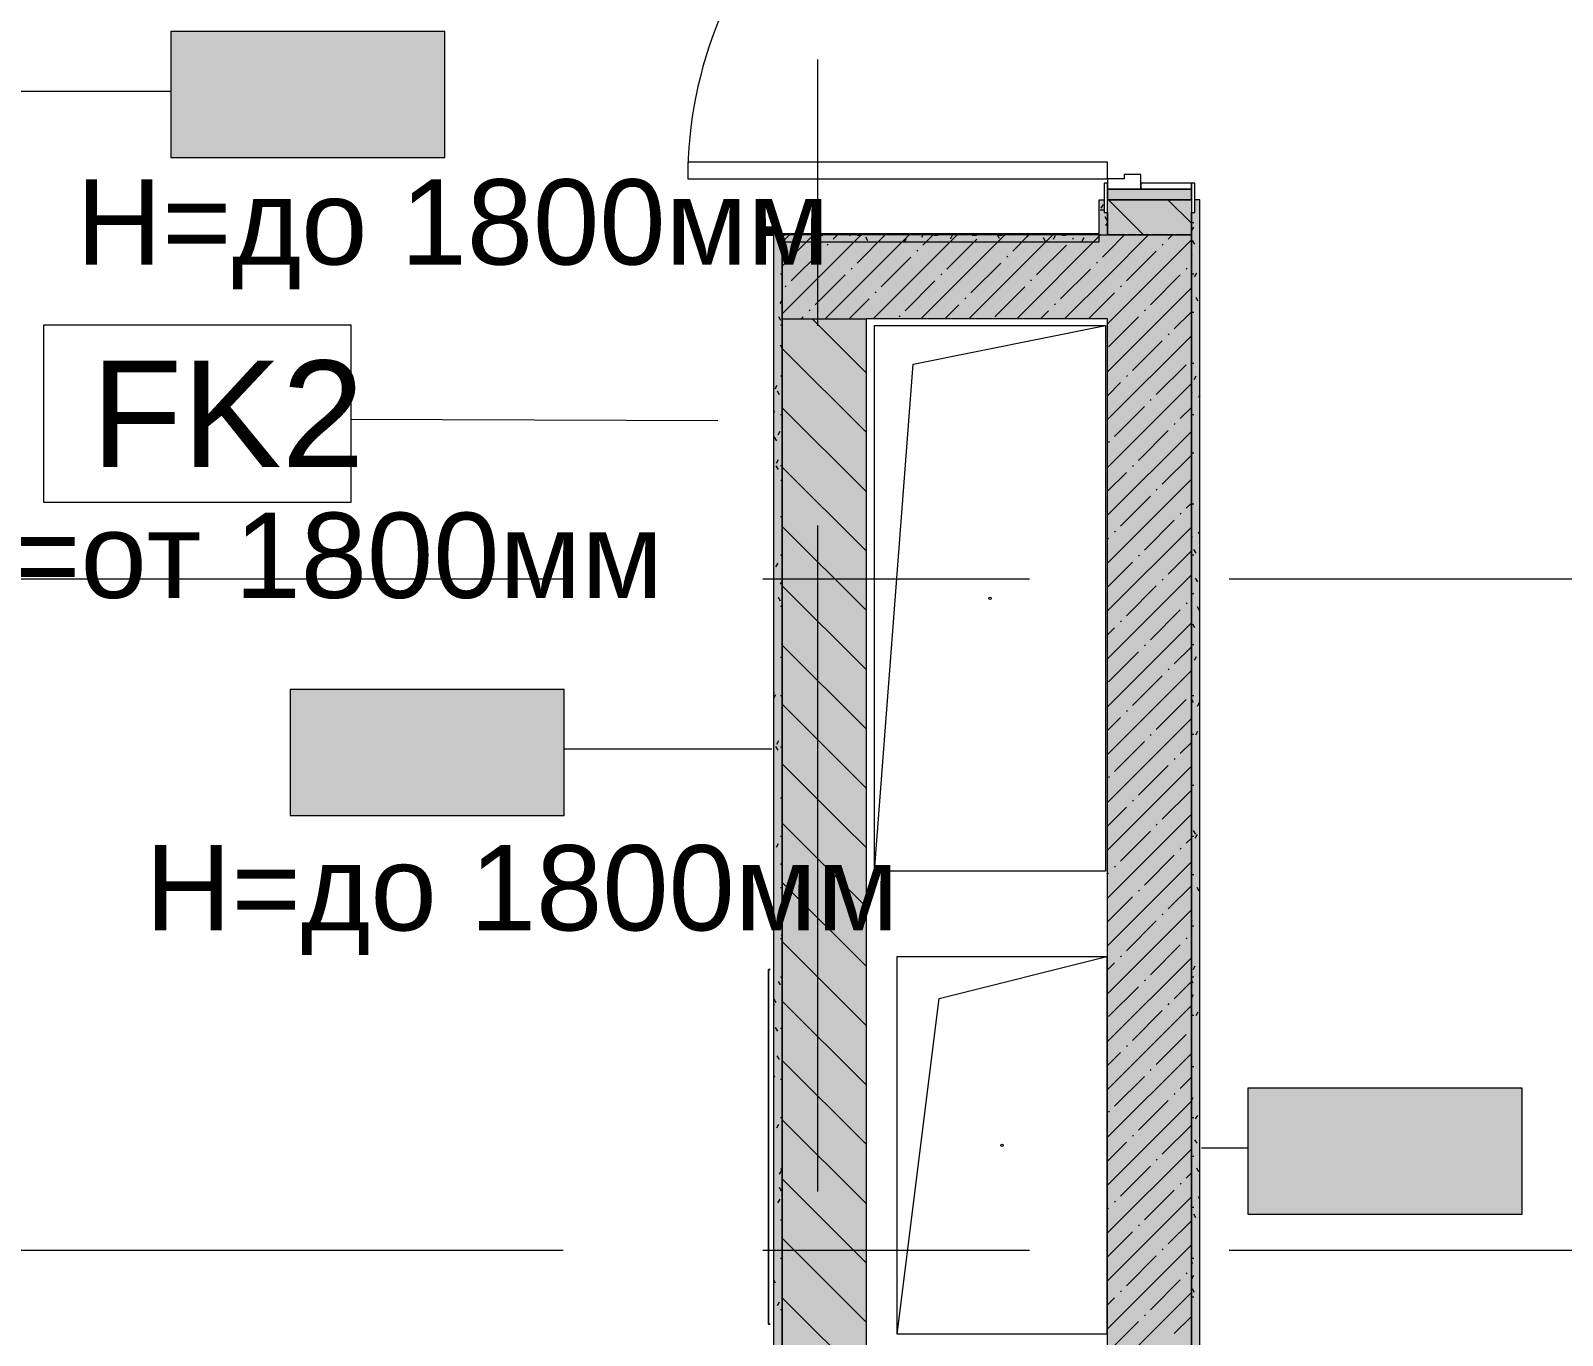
# Model space of a CAD drawing. Header units: millimetres. Extents: x -3817 to 677485, y -22715 to 103890.
# Drawn here: x 55028 to 58677, y 15108 to 18218 of the extents above; entities that cross this region are included whole.
import ezdxf

# ---------------------------------------------------------------- set-up
doc = ezdxf.new("R2010")
doc.units = ezdxf.units.MM
doc.layers.add('PDF _Геометрия', color=7, linetype='Continuous', true_color=0x1d1d1d)
doc.layers.add('PDF _Сплошная заливка', color=7, linetype='Continuous', true_color=0xffffff)
doc.layers.add('PDF _Текст', color=7, linetype='Continuous')
doc.styles.add('PDF GOST-Common', font='arial.ttf')

msp = doc.modelspace()

# ---------------------------------------------------------------- hatches: boundary and pattern name
at = {"layer": 'PDF _Сплошная заливка', "transparency": 33554559}
h = msp.add_hatch(color=256, dxfattribs=at)
h.paths.add_polyline_path([(57593.3, 17731.3), (57593.3, 17785.1), (57585.3, 17785.1), (57585.3, 17815.1), (57573.3, 17815.1), (57573.3, 17731.3)], flags=0)
h.paths.add_polyline_path([(57573.3, 18915.1), (57585.3, 18915.1), (57585.3, 18945.1), (57593.3, 18945.1), (57593.3, 20711.3), (57573.3, 20711.3), (57573.3, 20232.1)], flags=0)
h = msp.add_hatch(color=256, dxfattribs=at)
h.paths.add_polyline_path([(57593.3, 17731.3), (57793.3, 17731.3), (57793.3, 17815.1), (57593.3, 17815.1), (57593.3, 17785.1)], flags=0)
h.paths.add_polyline_path([(57593.3, 18915.1), (57793.3, 18915.1), (57793.3, 20711.3), (57593.3, 20711.3), (57593.3, 18945.1)], flags=0)
h = msp.add_hatch(color=256, dxfattribs=at)
h.paths.add_polyline_path([(57813.3, 13811.3), (57813.3, 17815.1), (57801.3, 17815.1), (57801.3, 17785.1), (57793.3, 17785.1), (57793.3, 13811.3)], flags=0)
h.paths.add_polyline_path([(57813.3, 18915.1), (57813.3, 20491.3), (57793.3, 20491.3), (57793.6, 18945.1), (57801.3, 18945.1), (57801.3, 18915.1)], flags=0)
for points in [[(56818.5, 17715.1), (57573.3, 17715.1), (57573.3, 17735.1), (56798.5, 17735.1), (56798.5, 17715.1)], [(56798.5, 16326.3), (56818.5, 16326.3), (56818.5, 17715.1), (56798.5, 17715.1), (56798.5, 16841.1)], [(57018.5, 17531.3), (57593.3, 17531.3), (57593.3, 17731.3), (56818.5, 17731.3), (56818.5, 17531.3)], [(56818.5, 16326.3), (57018.5, 16326.3), (57018.5, 17531.3), (56818.5, 17531.3), (56818.5, 16841.1)]]:
    msp.add_hatch(color=256, dxfattribs=at).paths.add_polyline_path(points)

# ---------------------------------------------------------------- linework, layer by layer
at = {"layer": 'PDF _Геометрия', "color": 7, "lineweight": 9}
for points in [[(54707, 18560.9), (54707, 18074.3), (55361.7, 18074.3)], [(57813.3, 13831.3), (57813.3, 17815.1)], [(56789.5, 17730.6), (56778.4, 17730.6), (56778.4, 17750.1), (56798.4, 17750.1), (56798.4, 17744.1)], [(57573.3, 17731.3), (57593.3, 17731.3)], [(56818.5, 17531.3), (57018.5, 17531.3)], [(57038.5, 16215.1), (57130.2, 17423.5), (57588.5, 17515.1)], [(56664.9, 17287.9), (55790.4, 17291.2)], [(56794, 16505.8), (56299.2, 16505.8)], [(56818.5, 13832.3), (56818.5, 16326.3), (56818.5, 13831.3), (56818.5, 13811.3), (57018.5, 13811.3)], [(57092.1, 15111.3), (57192.1, 15911.3), (57592.1, 16011.3)], [(56785.5, 15135.4), (56785.5, 15980.4), (56785.5, 15135.4)], [(56785.5, 15165.4), (56785.5, 15950.4), (56785.5, 15165.4)], [(57817.3, 15555.7), (57928.2, 15555.7)], [(56789.5, 15135.4), (56785.5, 15135.4), (56789.5, 15135.4)]]:
    msp.add_lwpolyline(points, dxfattribs=at)
for points in [[(56014.8, 18216.2), (55361.7, 18216.2), (55361.7, 17916.2), (56014.8, 17916.2)], [(56798.4, 17730.6), (56798.4, 17750.1), (56778.4, 17750.1), (56778.4, 17730.6)], [(55059.1, 17516.7), (55790.4, 17516.7), (55790.4, 17093.7), (55059.1, 17093.7)], [(57588.5, 17515.1), (57588.5, 16215.1), (57038.5, 16215.1), (57038.5, 17515.1)], [(56299.2, 16647.7), (55646, 16647.7), (55646, 16347.7), (56299.2, 16347.7)], [(57592.1, 16011.3), (57592.1, 15111.3), (57092.1, 15111.3), (57092.1, 16011.3)], [(56789.5, 15980.4), (56785.5, 15980.4)], [(58581.3, 15697.5), (57928.2, 15697.5), (57928.2, 15397.5), (58581.3, 15397.5)]]:
    msp.add_lwpolyline(points, close=True, dxfattribs=at)
at = {"layer": 'PDF _Геометрия', "color": 253, "lineweight": 9, "true_color": 0xaaaaaa}
for points in [[(56903.3, 17514.8), (56903.3, 18149.8)], [(56903.3, 15451), (56903.3, 17038.5)], [(54708.8, 16911.4), (56296.3, 16911.4)], [(56772.6, 16911.4), (57407.6, 16911.4)], [(57883.8, 16911.4), (59471.3, 16911.4)], [(54708.8, 15311.3), (56296.3, 15311.3)], [(56772.6, 15311.3), (57407.6, 15311.3)], [(57883.8, 15311.3), (59471.3, 15311.3)]]:
    msp.add_lwpolyline(points, dxfattribs=at)
at = {"layer": 'PDF _Геометрия', "color": 253, "lineweight": 13, "true_color": 0xaaaaaa}
for points in [[(56593.3, 17865.1), (57593.3, 17865.1), (57593.3, 17905.1), (56593.3, 17905.1)], [(57593.3, 17855.1), (57585.3, 17855.1), (57585.3, 17785.1), (57593.3, 17785.1)], [(57593.3, 17865.1), (57593.3, 17840.1), (57673.3, 17840.1), (57673.3, 17875.1), (57633.3, 17875.1), (57633.3, 17865.1)], [(57594.3, 17855.1), (57593.3, 17855.1), (57593.3, 17840.1), (57594.3, 17840.1)], [(57793.3, 17855.1), (57673.3, 17855.1), (57673.3, 17840.1), (57793.3, 17840.1)], [(57801.3, 17855.1), (57793.3, 17855.1), (57793.3, 17785.1), (57801.3, 17785.1)], [(57793.3, 17840.1), (57593.3, 17840.1), (57593.3, 17815.1), (57793.3, 17815.1)]]:
    msp.add_lwpolyline(points, close=True, dxfattribs=at)
at = {"layer": 'PDF _Геометрия', "color": 9, "lineweight": 9, "true_color": 0xc0c0c0}
for points in [[(55003.3, 13811.3), (56143.2, 13811.3), (56818.5, 13811.3), (56143.2, 13811.3), (55013.3, 13811.3), (55013.3, 13831.3), (56143.2, 13831.3), (56798.5, 13831.3), (56798.5, 16326.3), (56798.5, 17715.1), (56798.5, 17735.1), (57573.3, 17735.1), (57573.3, 17815.1), (57585.3, 17815.1)], [(57793.3, 17815.1), (57593.3, 17815.1)], [(57813.3, 17815.1), (57801.3, 17815.1)], [(66383.3, 13811.3), (61003.3, 13811.3), (61003.3, 13831.3), (61003.3, 14211.3), (60403.3, 14211.3), (60403.3, 13831.3), (60403.3, 13811.3), (57813.3, 13811.3), (57793.3, 13811.3), (57793.3, 17785.1), (57793.3, 17731.3), (57593.3, 17731.3), (57593.3, 17785.1), (57593.3, 17731.3), (57793.3, 17731.3), (57793.3, 13811.3), (60403.3, 13811.3), (60403.3, 13611.3), (59583.3, 13611.3), (59583.3, 13011.4), (60803.3, 13011.4), (60803.3, 13611.3)]]:
    msp.add_lwpolyline(points, dxfattribs=at)
at = {"layer": 'PDF _Геометрия', "lineweight": 9}
for points in [[(57679.5, 17731.3), (57595.7, 17815.1)], [(57793.3, 17759), (57737.2, 17815.1)], [(56818.5, 17657), (56892.9, 17731.3)], [(56818.5, 17542.9), (57006.9, 17731.3)], [(56818.5, 17714), (56835.9, 17731.3)], [(56921, 17531.3), (57121, 17731.3)], [(56925.7, 17707.2), (56928.1, 17709.5)], [(56940, 17721.4), (56949.9, 17731.3)], [(56997, 17664.4), (57064, 17731.3)], [(57035, 17531.3), (57235, 17731.3)], [(57149.1, 17531.3), (57349.1, 17731.3)], [(57153.8, 17707.2), (57178, 17731.3)], [(57210.9, 17650.1), (57282.1, 17721.4)], [(57263.1, 17531.3), (57463.1, 17731.3)], [(57367.7, 17692.9), (57406.1, 17731.3)], [(57377.2, 17531.3), (57577.2, 17731.3)], [(57424.7, 17635.9), (57496, 17707.2)], [(57491.2, 17531.3), (57593.3, 17633.4), (57691.2, 17731.3)], [(57510.2, 17721.4), (57512.6, 17723.8)], [(57581.5, 17678.7), (57593.3, 17690.4), (57634.2, 17731.3)], [(57593.3, 17519.3), (57793.3, 17719.3)], [(57724.1, 17707.2), (57726.5, 17709.5)], [(57738.3, 17721.4), (57748.3, 17731.3)], [(56840.2, 17621.6), (56911.5, 17692.9)], [(57054, 17607.4), (57125.3, 17678.7)], [(57139.6, 17692.9), (57142, 17695.3)], [(57267.9, 17593.1), (57339.2, 17664.4)], [(57353.4, 17678.7), (57355.8, 17681)], [(57567.3, 17664.4), (57569.6, 17666.8)], [(57638.5, 17621.6), (57709.8, 17692.9)], [(56897.2, 17564.6), (56968.5, 17635.9)], [(56982.8, 17650.1), (56985.1, 17652.5)], [(57196.6, 17635.9), (57199, 17638.3)], [(57481.7, 17578.9), (57553, 17650.1)], [(57695.6, 17564.6), (57766.9, 17635.9)], [(57781.1, 17650.1), (57783.5, 17652.5)], [(56825.9, 17607.4), (56828.3, 17609.7)], [(57039.8, 17593.1), (57042.2, 17595.5)], [(57111.1, 17550.4), (57182.4, 17621.6)], [(57324.9, 17536.1), (57396.2, 17607.4)], [(57410.5, 17621.6), (57412.8, 17624)], [(57548.3, 17531.3), (57593.3, 17576.3), (57610, 17593.1)], [(57593.3, 17405.3), (57793.3, 17605.3)], [(57624.3, 17607.4), (57626.7, 17609.7)], [(56978, 17531.3), (57025.5, 17578.9)], [(57206.1, 17531.3), (57239.4, 17564.6)], [(57253.6, 17578.9), (57256, 17581.2)], [(57467.5, 17564.6), (57469.8, 17567)], [(56864, 17531.3), (56868.7, 17536.1)], [(56883, 17550.4), (56885.3, 17552.7)], [(57018.5, 17402.4), (56889.6, 17531.3)], [(57096.8, 17536.1), (57099.2, 17538.5)], [(57434.2, 17531.3), (57453.2, 17550.4)], [(57595.8, 17464.8), (57667.1, 17536.1)], [(57681.3, 17550.4), (57683.7, 17552.7)], [(57752.6, 17507.6), (57793.3, 17548.2)], [(57593.3, 17291.2), (57793.3, 17491.2)], [(57738.3, 17493.3), (57740.7, 17495.7)], [(57018.5, 17261), (56818.5, 17461)], [(57652.8, 17407.8), (57724.1, 17479.1)], [(57709.8, 17350.8), (57781.1, 17422)], [(57593.3, 17348.2), (57624.3, 17379.3)], [(57593.3, 17177.2), (57793.3, 17377.2)], [(57638.5, 17393.5), (57640.9, 17395.9)], [(57695.6, 17336.5), (57697.9, 17338.9)], [(57018.5, 17119.6), (56818.5, 17319.6)], [(57610, 17251), (57681.3, 17322.3)], [(57766.9, 17293.7), (57793.3, 17320.2)], [(57593.3, 17063.1), (57793.3, 17263.1)], [(57667.1, 17193.9), (57738.3, 17265.2)], [(57752.6, 17279.5), (57755, 17281.9)], [(57595.8, 17236.7), (57598.2, 17239.1)], [(57724.1, 17136.9), (57793.3, 17206.1)], [(57018.5, 16978.1), (56818.5, 17178.1)], [(57593.3, 17120.2), (57638.5, 17165.4)], [(57652.8, 17179.7), (57655.2, 17182.1)], [(57593.3, 16949.1), (57793.3, 17149.1)], [(57709.8, 17122.7), (57712.2, 17125)], [(57624.3, 17037.1), (57695.6, 17108.4)], [(57781.1, 17079.9), (57793.3, 17092.1)], [(57681.3, 16980.1), (57752.6, 17051.4)], [(57766.9, 17065.6), (57769.2, 17068)], [(57018.5, 16836.7), (56818.5, 17036.7)], [(57593.3, 16835), (57793.3, 17035)], [(57593.3, 17006.1), (57595.8, 17008.6)], [(57610, 17022.9), (57612.4, 17025.2)], [(57738.3, 16923.1), (57793.3, 16978)], [(57593.3, 16892.1), (57652.8, 16951.6)], [(57667.1, 16965.9), (57669.4, 16968.2)], [(57593.3, 16721), (57793.3, 16921)], [(57724.1, 16908.8), (57726.5, 16911.2)], [(57018.5, 16695.3), (56818.5, 16895.3)], [(57638.5, 16823.3), (57709.8, 16894.6)], [(57695.6, 16766.3), (57766.9, 16837.5)], [(57781.1, 16851.8), (57783.5, 16854.2)], [(57593.3, 16606.9), (57793.3, 16806.9)], [(57593.3, 16778), (57610, 16794.8)], [(57624.3, 16809), (57626.7, 16811.4)], [(57018.5, 16553.9), (56818.5, 16753.9)], [(57681.3, 16752), (57683.7, 16754.4)], [(57595.8, 16666.5), (57667.1, 16737.8)], [(57752.6, 16709.2), (57793.3, 16749.9)], [(57593.3, 16492.9), (57793.3, 16692.9)], [(57652.8, 16609.4), (57724.1, 16680.7)], [(57738.3, 16695), (57740.7, 16697.4)], [(57018.5, 16412.5), (56818.5, 16612.5)], [(57709.8, 16552.4), (57781.1, 16623.7)], [(57593.3, 16549.9), (57624.3, 16580.9)], [(57593.3, 16378.8), (57793.3, 16578.8)], [(57638.5, 16595.2), (57640.9, 16597.6)], [(57695.6, 16538.2), (57697.9, 16540.5)], [(57610, 16452.6), (57681.3, 16523.9)], [(57766.9, 16495.4), (57793.3, 16521.8)], [(57018.5, 16271), (56963.2, 16326.3), (56818.5, 16471)], [(57593.3, 16264.8), (57793.3, 16464.8)], [(57667.1, 16395.6), (57738.3, 16466.9)], [(57752.6, 16481.1), (57755, 16483.5)], [(57595.8, 16438.4), (57598.2, 16440.7)], [(57724.1, 16338.6), (57793.3, 16407.8)], [(57593.3, 16321.8), (57638.5, 16367.1)], [(57593.3, 16150.7), (57793.3, 16350.7)], [(57652.8, 16381.3), (57655.2, 16383.7)], [(57018.5, 16129.6), (56821.8, 16326.3), (56818.5, 16329.6)], [(57709.8, 16324.3), (57712.2, 16326.7)], [(57624.3, 16238.8), (57695.6, 16310.1)], [(57781.1, 16281.6), (57793.3, 16293.7)], [(57681.3, 16181.8), (57752.6, 16253)], [(57766.9, 16267.3), (57769.2, 16269.7)], [(57593.3, 16036.7), (57793.3, 16236.7)], [(57593.3, 16207.8), (57595.8, 16210.3)], [(57610, 16224.5), (57612.4, 16226.9)], [(57018.5, 15988.2), (56818.5, 16188.2)], [(57667.1, 16167.5), (57669.4, 16169.9)], [(57738.3, 16124.7), (57793.3, 16179.7)], [(57593.3, 16093.7), (57652.8, 16153.3)], [(57593.3, 15922.6), (57793.3, 16122.6)], [(57638.5, 16024.9), (57709.8, 16096.2)], [(57724.1, 16110.5), (57726.5, 16112.9)], [(57018.5, 15846.8), (56818.5, 16046.8)], [(57695.6, 15967.9), (57766.9, 16039.2)], [(57781.1, 16053.5), (57783.5, 16055.8)], [(57593.3, 15808.6), (57793.3, 16008.6)], [(57593.3, 15979.7), (57610, 15996.4)], [(57624.3, 16010.7), (57626.7, 16013.1)], [(57681.3, 15953.7), (57683.7, 15956)], [(57752.6, 15910.9), (57793.3, 15951.6)], [(57595.8, 15868.1), (57667.1, 15939.4)], [(57018.5, 15705.3), (56818.5, 15905.3)], [(57593.3, 15694.5), (57793.3, 15894.5)], [(57652.8, 15811.1), (57724.1, 15882.4)], [(57738.3, 15896.6), (57740.7, 15899)], [(57709.8, 15754.1), (57781.1, 15825.4)], [(57593.3, 15751.6), (57624.3, 15782.6)], [(57593.3, 15580.5), (57793.3, 15780.5)], [(57638.5, 15796.8), (57640.9, 15799.2)], [(57018.5, 15563.9), (56818.5, 15763.9)], [(57695.6, 15739.8), (57697.9, 15742.2)], [(57610, 15654.3), (57681.3, 15725.6)], [(57766.9, 15697.1), (57793.3, 15723.5)], [(57593.3, 15466.4), (57793.3, 15666.4)], [(57667.1, 15597.3), (57738.3, 15668.5)], [(57752.6, 15682.8), (57755, 15685.2)], [(57018.5, 15422.5), (56818.5, 15622.5)], [(57595.8, 15640), (57598.2, 15642.4)], [(57652.8, 15583), (57655.2, 15585.4)], [(57724.1, 15540.2), (57793.3, 15609.4)], [(57593.3, 15523.5), (57638.5, 15568.7)], [(57593.3, 15352.4), (57793.3, 15552.4)], [(57624.3, 15440.4), (57695.6, 15511.7)], [(57709.8, 15526), (57712.2, 15528.3)], [(57018.5, 15281.1), (56818.5, 15481.1)], [(57781.1, 15483.2), (57793.3, 15495.4)], [(57593.3, 15238.3), (57793.3, 15438.3)], [(57681.3, 15383.4), (57752.6, 15454.7)], [(57766.9, 15469), (57769.2, 15471.3)], [(57593.3, 15409.4), (57595.8, 15411.9)], [(57610, 15426.2), (57612.4, 15428.6)], [(57667.1, 15369.2), (57669.4, 15371.5)], [(57738.3, 15326.4), (57793.3, 15381.3)], [(57018.5, 15139.7), (56818.5, 15339.7)], [(57593.3, 15295.4), (57652.8, 15354.9)], [(57593.3, 15124.3), (57793.3, 15324.3)], [(57638.5, 15226.6), (57709.8, 15297.9)], [(57724.1, 15312.1), (57726.5, 15314.5)], [(57781.1, 15255.1), (57783.5, 15257.5)], [(57695.6, 15169.6), (57766.9, 15240.9)], [(57018.5, 14998.2), (56818.5, 15198.2)], [(57593.3, 15010.2), (57793.3, 15210.2)], [(57593.3, 15181.3), (57610, 15198.1)], [(57624.3, 15212.3), (57626.7, 15214.7)], [(57681.3, 15155.3), (57683.7, 15157.7)], [(57752.6, 15112.6), (57793.3, 15153.2)], [(57595.8, 15069.8), (57667.1, 15141.1)]]:
    msp.add_lwpolyline(points, dxfattribs=at)
at = {"layer": 'PDF _Геометрия', "color": 253, "lineweight": 9, "true_color": 0x9b9b9b}
for points in [[(57576.1, 17791.4), (57585.3, 17791.4)], [(57582.9, 17803.9), (57577.9, 17795.2)], [(57593.1, 17765.4), (57588.1, 17774.2)], [(57593.3, 17760.8), (57589.1, 17753.6)], [(57793.3, 17760.9), (57799.6, 17760.9)], [(57798.2, 17750), (57793.3, 17741.5)], [(56814.1, 17730.5), (56824.2, 17730.5)], [(56909.7, 17735.1), (56904.6, 17726.4)], [(56905.6, 17730.5), (56915.6, 17730.5)], [(56980.8, 17728.7), (56977.1, 17735.1)], [(56997, 17730.5), (57007.1, 17730.5)], [(57022.4, 17717.5), (57017.4, 17726.2)], [(57113.8, 17722.8), (57109.3, 17715.1)], [(57155.4, 17734), (57150.4, 17725.3)], [(57179.9, 17730.5), (57190, 17730.5)], [(57223.4, 17729.9), (57218.4, 17721.2)], [(57271.3, 17730.5), (57281.4, 17730.5)], [(57294.6, 17733.9), (57293.8, 17735.1)], [(57336.2, 17722.7), (57331.2, 17731.4)], [(57332.3, 17730.5), (57342.4, 17730.5)], [(57404.2, 17726.8), (57399.4, 17735.1)], [(57445.9, 17715.6), (57440.8, 17724.4)], [(57469.2, 17728.8), (57464.2, 17720.1)], [(57484.7, 17730.5), (57494.8, 17730.5)], [(57537.2, 17724.7), (57532.2, 17716)], [(57577.6, 17731.3), (57576.9, 17732.5)], [(57801.3, 17709.7), (57796.2, 17718.4)], [(57794.1, 17682), (57793.3, 17680.5)], [(56814.1, 17639), (56818.5, 17639)], [(57793.3, 17639), (57799.6, 17639)], [(57805.3, 17640.3), (57800.2, 17631.6)], [(56818.2, 17576.7), (56813.2, 17568)], [(57809.4, 17573.6), (57804.4, 17582.3)], [(56815.3, 17527.6), (56810.3, 17536.3)], [(57793.3, 17547.6), (57799.6, 17547.6)], [(56814.1, 17517.1), (56818.5, 17517.1)], [(56818.5, 17461.1), (56814.4, 17468.3)], [(57793.3, 17425.7), (57799.6, 17425.7)], [(56806, 17372.6), (56801, 17363.9)], [(56814.1, 17395.2), (56818.5, 17395.2)], [(56818.5, 17400.2), (56818.5, 17400.2)], [(57804.2, 17394.6), (57799.1, 17385.9)], [(56812.4, 17349.9), (56807.3, 17358.6)], [(57795.3, 17354.3), (57793.3, 17357.8)], [(57813.3, 17349.4), (57810.3, 17344.3)], [(56801.2, 17308.2), (56798.5, 17312.9)], [(56814.1, 17303.7), (56818.5, 17303.7)], [(57793.3, 17303.7), (57799.6, 17303.7)], [(56813.1, 17262.9), (56808, 17254.2)], [(56805.3, 17240.2), (56800.2, 17248.9)], [(56809, 17194.9), (56803.9, 17186.2)], [(57793.3, 17212.3), (57799.6, 17212.3)], [(56809.4, 17172.2), (56804.3, 17180.9)], [(56814.1, 17181.8), (56818.5, 17181.8)], [(56818.5, 17150.5), (56815.1, 17144.5)], [(57793.3, 17090.4), (57799.6, 17090.4)], [(56814.1, 17059.9), (56818.5, 17059.9)], [(57794.9, 17012.8), (57793.3, 17010)], [(57813.3, 17018.3), (57810.7, 17022.8)], [(57804.6, 16972.5), (57799.5, 16981.2)], [(56807.9, 16949.2), (56802.9, 16940.4)], [(56814.1, 16968.5), (56818.5, 16968.5)], [(57793.3, 16968.5), (57799.6, 16968.5)], [(56818.5, 16906.6), (56814, 16898.8)], [(57808.6, 16904.4), (57803.6, 16913.1)], [(57813.3, 16922.7), (57812.2, 16920.8)], [(56814.5, 16858.4), (56809.5, 16867.1)], [(57793.3, 16877), (57799.6, 16877)], [(56814.1, 16846.5), (56818.5, 16846.5)], [(57812.7, 16836.4), (57807.7, 16845.1)], [(57801.6, 16794.8), (57796.5, 16803.5)], [(57793.8, 16767.1), (57793.3, 16766.1)], [(57793.3, 16755.1), (57799.6, 16755.1)], [(56814.1, 16724.6), (56818.5, 16724.6)], [(56818.5, 16729.6), (56817.7, 16731.1)], [(57805, 16725.4), (57799.9, 16716.7)], [(57794.5, 16685.1), (57793.3, 16687.2)], [(56800.4, 16639.1), (56798.5, 16642.3)], [(56802.7, 16635.4), (56798.5, 16628.1)], [(56814.1, 16633.2), (56818.5, 16633.2)], [(57793.3, 16633.2), (57799.6, 16633.2)], [(57798.6, 16617.1), (57793.5, 16625.8)], [(57812, 16615.8), (57807, 16607.1)], [(56798.6, 16567.4), (56798.5, 16567.2)], [(57793.3, 16541.7), (57799.6, 16541.7)], [(57808, 16547.7), (57802.9, 16539)], [(56808.6, 16503), (56803.5, 16511.7)], [(56809.8, 16525.7), (56804.7, 16517)], [(56814.1, 16511.3), (56818.5, 16511.3)], [(57813.3, 16530.7), (57812.9, 16531.3)], [(56814.1, 16389.3), (56818.5, 16389.3)], [(57793.3, 16419.8), (57799.6, 16419.8)], [(56808.7, 16280), (56803.7, 16271.3)], [(56814.1, 16297.9), (56818.5, 16297.9)], [(57793.3, 16297.9), (57799.6, 16297.9)], [(57803.8, 16303.3), (57798.7, 16312)], [(57806.9, 16302), (57801.8, 16293.3)], [(57813.3, 16252.1), (57813, 16251.7)], [(56818.5, 16236.1), (56814.8, 16229.6)], [(57793.3, 16206.5), (57799.6, 16206.5)], [(56814.1, 16176), (56818.5, 16176)], [(57811.9, 16167.2), (57806.9, 16175.9)], [(56817.8, 16121.2), (56812.8, 16129.9)], [(57794.6, 16097.9), (57793.3, 16095.6)], [(56818.5, 16059), (56816.9, 16061.9)], [(57793.3, 16084.5), (57799.6, 16084.5)], [(56814.1, 16054.1), (56818.5, 16054.1)], [(56818.5, 16053.2), (56817.8, 16051.9)], [(57801.7, 15988.2), (57796.7, 15979.5)], [(56814.8, 15943.5), (56809.8, 15952.2)], [(56814.1, 15962.6), (56818.5, 15962.6)], [(57793.3, 15962.6), (57799.6, 15962.6)], [(57797.8, 15947.9), (57793.3, 15955.7)], [(57797.6, 15920.2), (57793.3, 15912.7)], [(56799.4, 15898.2), (56798.5, 15896.6)], [(56803.7, 15901.9), (56798.6, 15910.6)], [(57808.8, 15878.6), (57803.7, 15869.9)], [(56807.8, 15833.8), (56802.7, 15842.5)], [(56814.1, 15840.7), (56818.5, 15840.7)], [(57793.3, 15871.2), (57799.6, 15871.2)], [(56818.5, 15809.4), (56816.7, 15806.2)], [(56811.8, 15765.8), (56806.8, 15774.5)], [(57793.3, 15749.3), (57799.6, 15749.3)], [(56800.7, 15724.2), (56798.5, 15727.9)], [(56814.1, 15718.8), (56818.5, 15718.8)], [(57796.5, 15674.5), (57793.3, 15668.8)], [(56814.1, 15627.3), (56818.5, 15627.3)], [(57793.3, 15627.3), (57799.6, 15627.3)], [(57807.7, 15632.8), (57802.6, 15624.1)], [(56809.5, 15610.8), (56804.5, 15602.1)], [(57813.3, 15616.3), (57813.2, 15616.4)], [(57807, 15566.1), (57802, 15574.8)], [(57793.3, 15535.9), (57799.6, 15535.9)], [(56816.6, 15501.1), (56811.5, 15492.4)], [(56814.1, 15505.4), (56818.5, 15505.4)], [(57811.1, 15498), (57806.1, 15506.8)], [(56817, 15452), (56812, 15460.7)], [(57813.3, 15433.4), (57810.2, 15438.7)], [(56812.5, 15433.1), (56807.4, 15424.4)], [(57793.3, 15414), (57799.6, 15414)], [(56814.1, 15383.5), (56818.5, 15383.5)], [(57804, 15388.4), (57799, 15397.1)], [(56814.1, 15292.1), (56818.5, 15292.1)], [(57793.3, 15292.1), (57799.6, 15292.1)], [(57797, 15278.7), (57793.3, 15285.1)], [(56802.9, 15232.7), (56798.5, 15240.2)], [(57798.4, 15251), (57793.4, 15242.3)], [(57801.1, 15210.7), (57796, 15219.4)], [(56811.4, 15187.4), (56806.3, 15178.7)], [(57793.3, 15200.6), (57799.6, 15200.6)], [(56814.1, 15170.1), (56818.5, 15170.1)], [(56818.5, 15138.8), (56817.5, 15137)]]:
    msp.add_lwpolyline(points, dxfattribs=at)
at = {"layer": 'PDF _Геометрия', "color": 9, "lineweight": 9, "true_color": 0xc0c0c0}
for points in [[(56818.5, 16326.3), (56818.5, 17715.1), (57573.3, 17715.1), (57573.3, 17731.3), (56818.5, 17731.3), (56818.5, 17531.3)], [(57018.5, 16326.3), (57018.5, 13811.3), (57203.2, 13811.3), (57593.3, 13811.3), (57593.3, 17531.3), (57018.5, 17531.3)]]:
    msp.add_lwpolyline(points, close=True, dxfattribs=at)
at = {"layer": 'PDF _Геометрия', "color": 7, "lineweight": 9}
for centre in [(57313.5, 16865.1), (57342.1, 15561.3)]:
    msp.add_circle(centre, 2.5, dxfattribs=at)
at = {"layer": 'PDF _Геометрия', "color": 253, "lineweight": 9, "true_color": 0xaaaaaa}
msp.add_arc((57593.3, 17865.1), 1000, 89.9999, 180.0001, dxfattribs=at)
at = {"layer": 'PDF _Сплошная заливка', "lineweight": 9, "transparency": 33554559}
for points in [[(56014.8, 18216.2), (55361.7, 18216.2), (56014.8, 17916.2), (55361.7, 17916.2)], [(56299.2, 16647.7), (55646, 16647.7), (56299.2, 16347.7), (55646, 16347.7)], [(58581.3, 15697.5), (57928.2, 15697.5), (58581.3, 15397.5), (57928.2, 15397.5)]]:
    msp.add_solid(points, dxfattribs=at)
at = {"layer": 'PDF _Сплошная заливка', "lineweight": 35, "transparency": 33554559}
for points in [[(57793.3, 17815.1), (57793.3, 17840.1), (57593.3, 17815.1), (57593.3, 17840.1)], [(57793.3, 13811.3), (57793.3, 17731.3), (57593.3, 13811.3), (57593.3, 17731.3)], [(56818.5, 13831.3), (56818.5, 16326.3), (56798.5, 13831.3), (56798.5, 16326.3)], [(57018.5, 13811.3), (57018.5, 16326.3), (56818.5, 13811.3), (56818.5, 16326.3)]]:
    msp.add_solid(points, dxfattribs=at)
at = {"layer": 'PDF _Сплошная заливка', "color": 1, "lineweight": 35, "transparency": 33554559}
msp.add_solid([(56798.4, 17730.6), (56798.4, 17750.1), (56778.4, 17730.6), (56778.4, 17750.1)], dxfattribs=at)

# ---------------------------------------------------------------- texts
at = {"layer": 'PDF _Текст', "color": 250, "true_color": 0x3c3c3c, "char_height": 203.2, "attachment_point": 4, "style": 'PDF GOST-Common'}
for s, insert in [('Н=до 1800мм', (55136.1, 17732.9)), ('Н=от 1800мм', (54775.9, 16966.3)), ('Н=до 1800мм', (55301.1, 16145.8))]:
    msp.add_mtext(s, dxfattribs=dict(at, insert=insert))
at = {"layer": 'PDF _Текст', "insert": (55172.2, 17304.8), "char_height": 254, "attachment_point": 4, "style": 'PDF GOST-Common'}
msp.add_mtext('FK2', dxfattribs=at)

doc.saveas('drawing.dxf')
